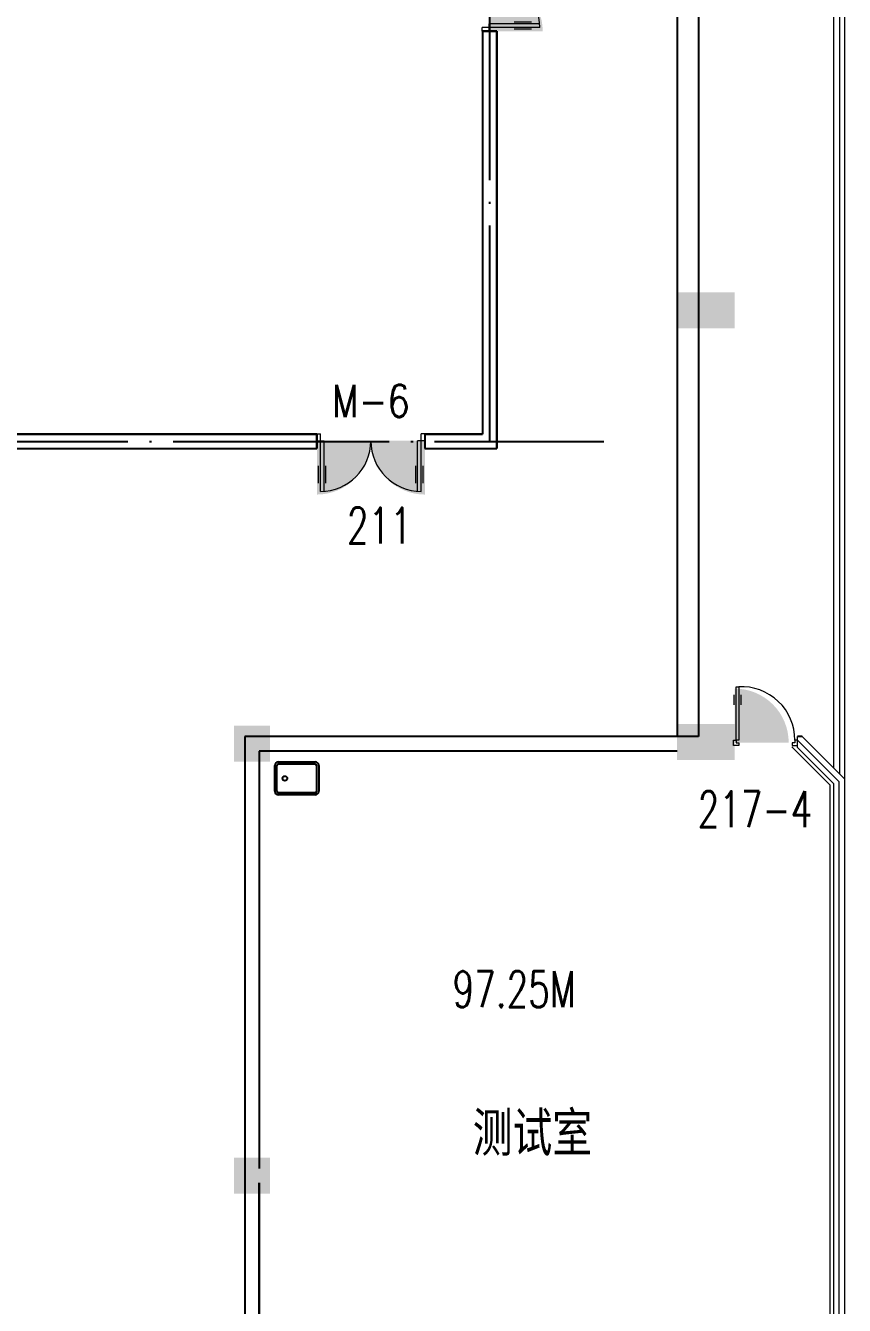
# Model space of a CAD drawing. Extents: x -220435 to 246757, y -381552 to -223577.
# Drawn here: x -27240 to -15874, y -312890 to -295113 of the extents above; entities that cross this region are included whole.
import ezdxf
from ezdxf.enums import TextEntityAlignment as Align

# ---------------------------------------------------------------- set-up
doc = ezdxf.new("R2010")
doc.units = 0
doc.header["$LTSCALE"] = 1500
doc.header["$MEASUREMENT"] = 0
doc.linetypes.add('DOTE', pattern=[2.42, 2, -0.2, 0.02, -0.2])
doc.layers.get('0').update_dxf_attribs({"linetype": 'CONTINUOUS'})
for name, color, linetype in [('COLUMN', 7, 'CONTINUOUS'), ('DOTE', 7, 'DOTE'), ('JELIBTLTC', 7, 'CONTINUOUS'), ('LVTRY', 7, 'CONTINUOUS'), ('PUB_WALL', 7, 'CONTINUOUS'), ('WALL', 7, 'CONTINUOUS'), ('WINDOW_TEXT', 7, 'CONTINUOUS'), ('模压门', 90, 'CONTINUOUS'), ('防盗门', 180, 'CONTINUOUS')]:
    doc.layers.add(name, color=color, linetype=linetype)
doc.layers.add('WINDOW', color=7, linetype='CONTINUOUS', lineweight=0)
doc.layers.add('我的', color=7, linetype='CONTINUOUS', lineweight=0)
doc.styles.add('_SIMPLEX', font='SIMPLEX.shx', dxfattribs={"width": 0.8})
doc.styles.add('DIM_FONT', font='TXT.shx', dxfattribs={"width": 0.7})
doc.styles.add('JELIBTLZX1', font='arial.ttf', dxfattribs={"width": 0.65})

# ---------------------------------------------------------------- blocks, each defined once
blk = doc.blocks.new('_LV11')
for p, q in [((-255, 0), (255, 0)), ((-305, -410), (-305, -50)), ((-275, -410), (-275, -50)), ((-255, -30), (255, -30)), ((275, -50), (275, -410)), ((305, -50), (305, -410)), ((255, -430), (-255, -430)), ((255, -460), (-255, -460))]:
    blk.add_line(p, q)
blk.add_circle((165, -230), 32.5)
for centre, radius, start, end in [((-255, -50), 50, 90, 180), ((255, -50), 50, 0, 90), ((-255, -50), 20, 90, 180), ((255, -50), 20, 0, 90), ((-255, -410), 50, 180, 270), ((-255, -410), 20, 180, 270), ((255, -410), 50, 270, 0), ((255, -410), 20, 270, 0)]:
    blk.add_arc(centre, radius, start, end)
blk = doc.blocks.new('_FZH')
blk.add_solid([(-0.5, -0.5), (0.5, -0.5), (-0.5, 0.5), (0.5, 0.5)])
blk = doc.blocks.new('M_A20TUI')
for p, q in [((-0.483, 0.396), (-0.483, 0.235)), ((-0.467, 0.471), (-0.467, -0.062)), ((-0.433, 0.47), (-0.433, 0.004)), ((-0.417, 0.396), (-0.417, 0.235)), ((0.417, 0.396), (0.417, 0.235)), ((0.433, 0.47), (0.433, 0.004)), ((0.467, 0.471), (0.467, -0.062)), ((0.483, 0.396), (0.483, 0.235)), ((-0.5, 0.004), (-0.433, 0.004)), ((-0.5, 0.004), (-0.5, -0.062)), ((0.5, 0.004), (0.433, 0.004)), ((0.5, 0.004), (0.5, -0.062)), ((-0.5, -0.062), (-0.467, -0.062)), ((0.5, -0.062), (0.467, -0.062))]:
    blk.add_line(p, q)
for centre, start, end in [((-0.467, 0.004), 0, 90), ((0.467, 0.004), 90, 180)]:
    blk.add_arc(centre, 0.467, start, end)
blk = doc.blocks.new('M_A23MCU')
for p, q in [((-0.454, 0.081), (-0.454, 0.905)), ((-0.454, 0.905), (-0.413, 0.905)), ((-0.413, 0.905), (-0.413, 0.081)), ((-0.489, 0.782), (-0.489, 0.624)), ((-0.378, 0.782), (-0.378, 0.624)), ((-0.495, -0.002), (-0.495, 0.081)), ((-0.495, 0.081), (-0.454, 0.081)), ((-0.413, 0.081), (-0.454, 0.081)), ((-0.454, 0.081), (-0.454, 0.039)), ((-0.454, 0.039), (-0.413, 0.039)), ((-0.413, 0.039), (-0.413, -0.002)), ((0.412, 0.039), (0.412, -0.002)), ((0.453, 0.039), (0.412, 0.039)), ((0.453, 0.081), (0.453, 0.039)), ((0.494, 0.081), (0.453, 0.081)), ((0.494, -0.002), (0.494, 0.081)), ((-0.413, -0.002), (-0.495, -0.002)), ((-0.495, -0.002), (-0.495, -0.002)), ((0.412, -0.002), (0.494, -0.002)), ((0.494, -0.002), (0.494, -0.002))]:
    blk.add_line(p, q)
blk.add_arc((-0.372, 0.082), 0.825, 359.9283, 92.866)

msp = doc.modelspace()

# ---------------------------------------------------------------- hatches: boundary and pattern name
at = {"layer": '模压门'}
msp.add_hatch(color=256, dxfattribs=at).paths.add_polyline_path([(-17396.8, -304322.3, -0.4142136), (-16646.8, -305072.3), (-17396.8, -305072.3)])
at = {"layer": '防盗门'}
for points in [[(-20061.5, -295190.8, 0.4142136), (-20811.5, -294440.8), (-20811.5, -295190.8)], [(-23197.2, -301627, 0.4142136), (-22447.2, -300877), (-23197.2, -300877)], [(-21697.2, -301627, -0.4142136), (-22447.2, -300877), (-21697.2, -300877)]]:
    msp.add_hatch(color=256, dxfattribs=at).paths.add_polyline_path(points)

# ---------------------------------------------------------------- linework, layer by layer
at = {"layer": 'DOTE'}
for p, q in [((-20797.1, -300889.3), (-20797.1, -268089.3)), ((-39712.1, -300889.3), (-19212.3, -300889.3))]:
    msp.add_line(p, q, dxfattribs=at)
at = {"layer": 'PUB_WALL'}
for p, q in [((-17897.1, -283189.3), (-17897.1, -304989.3)), ((-17897.1, -283189.3), (-17897.1, -304989.3)), ((-18197.1, -293089.3), (-18197.1, -304989.3)), ((-18197.1, -293089.3), (-18197.1, -304989.3)), ((-20897.1, -295189.3), (-20897.1, -300789.3)), ((-20897.1, -295189.3), (-20697.1, -295189.3)), ((-20697.1, -295189.3), (-20897.1, -295189.3)), ((-20897.1, -295189.3), (-20897.1, -300789.3)), ((-20697.1, -295189.3), (-20697.1, -300989.3)), ((-20697.1, -300989.3), (-20697.1, -295189.3)), ((-36047.1, -300789.3), (-23197.4, -300789.3)), ((-23197.4, -300789.3), (-36047.1, -300789.3)), ((-23197.4, -300789.3), (-23197.4, -300989.3)), ((-23197.4, -300989.3), (-23197.4, -300789.3)), ((-21697.4, -300789.3), (-20897.1, -300789.3)), ((-21697.4, -300789.3), (-21697.4, -300989.3)), ((-20897.1, -300789.3), (-21697.4, -300789.3)), ((-21697.4, -300789.3), (-21697.4, -300989.3)), ((-36047.1, -300989.3), (-23197.4, -300989.3)), ((-36047.1, -300989.3), (-23197.4, -300989.3)), ((-21697.4, -300989.3), (-20697.1, -300989.3)), ((-21697.4, -300989.3), (-20697.1, -300989.3)), ((-17897.1, -304989.3), (-24197.1, -304989.3)), ((-24197.1, -304989.3), (-24197.1, -329339.3)), ((-17897.1, -304989.3), (-24197.1, -304989.3)), ((-24197.1, -304989.3), (-24197.1, -329339.3)), ((-16461.4, -304989.3), (-16523.5, -304989.3)), ((-16461.4, -304989.3), (-16523.5, -304989.3)), ((-18197.1, -305189.3), (-23997.1, -305189.3)), ((-23997.1, -305189.3), (-23997.1, -310989.3)), ((-18197.1, -305189.3), (-23997.1, -305189.3)), ((-23997.1, -305189.3), (-23997.1, -310989.3)), ((-23997.1, -311189.3), (-23997.1, -316989.3)), ((-23997.1, -316989.3), (-23997.1, -311189.3))]:
    msp.add_line(p, q, dxfattribs=at)
at = {"layer": 'WALL'}
for p, q in [((-17897.1, -283189.3), (-17897.1, -304989.3)), ((-18197.1, -293089.3), (-18197.1, -304989.3)), ((-20897.1, -295189.3), (-20897.1, -300789.3)), ((-20897.1, -295189.3), (-20697.1, -295189.3)), ((-20697.1, -295189.3), (-20697.1, -300989.3)), ((-36047.1, -300789.3), (-23197.4, -300789.3)), ((-23197.4, -300789.3), (-23197.4, -300989.3)), ((-21697.4, -300789.3), (-20897.1, -300789.3)), ((-21697.4, -300789.3), (-21697.4, -300989.3)), ((-36047.1, -300989.3), (-23197.4, -300989.3)), ((-21697.4, -300989.3), (-20697.1, -300989.3)), ((-17897.1, -304989.3), (-24197.1, -304989.3)), ((-24197.1, -304989.3), (-24197.1, -329339.3)), ((-16461.4, -304989.3), (-16523.5, -304989.3)), ((-18197.1, -305189.3), (-23997.1, -305189.3)), ((-23997.1, -305189.3), (-23997.1, -310989.3)), ((-23997.1, -311189.3), (-23997.1, -316989.3))]:
    msp.add_line(p, q, dxfattribs=at)
at = {"layer": 'WINDOW'}
for p, q in [((-16023.5, -271039.3), (-16023.5, -305427.2)), ((-15943.5, -271089.3), (-15943.5, -305507.2)), ((-15873.5, -271139.3), (-15873.5, -327039.3)), ((-16523.5, -305139.3), (-16523.5, -304989.3)), ((-16523.5, -305039.9), (-15951.7, -305611.7)), ((-16461.4, -304989.3), (-15873.5, -305577.2)), ((-16602.8, -305130.7), (-16073.5, -305660)), ((-16523.5, -305139.3), (-16023.5, -305639.3)), ((-16073.5, -305660), (-16073.5, -316518.6)), ((-16023.5, -305639.3), (-16023.5, -316539.3)), ((-15951.7, -305611.7), (-15951.7, -316566.9))]:
    msp.add_line(p, q, dxfattribs=at)

# ---------------------------------------------------------------- block references
at = {"layer": 'COLUMN', "xscale": 500, "yscale": 800, "zscale": 500, "rotation": 90}
for p in [(-17797.1, -299066.3), (-17797.1, -305066.3)]:
    msp.add_blockref('_FZH', p, dxfattribs=at)
at = {"layer": 'COLUMN', "xscale": 500, "yscale": 500, "zscale": 500}
for p in [(-24097.1, -305089.3), (-24097.1, -311089.3)]:
    msp.add_blockref('_FZH', p, dxfattribs=at)
at = {"layer": 'LVTRY', "rotation": 180}
msp.add_blockref('_LV11', (-23476.3, -305799.2), dxfattribs=at)
at = {"layer": 'WINDOW'}
ref = msp.add_blockref('M_A20TUI', (-20809.7, -294439.3), dxfattribs=dict(at, xscale=-1500, yscale=-1500, zscale=1500, rotation=90))
ref.add_attrib('A', 'M-6', dxfattribs={"layer": 'WINDOW_TEXT', "height": 450, "rotation": 90, "style": '_SIMPLEX', "width": 0.8, "flags": 8}).set_placement((-21359.7, -294439.3), align=Align.MIDDLE)
ref = msp.add_blockref('M_A20TUI', (-22447.4, -300876.7), dxfattribs=dict(at, xscale=-1500, yscale=-1500, zscale=1500))
ref.add_attrib('A', 'M-6', dxfattribs={"layer": 'WINDOW_TEXT', "height": 450, "style": '_SIMPLEX', "width": 0.8, "flags": 8}).set_placement((-22447.4, -300326.7), align=Align.MIDDLE)
at = {"layer": 'WINDOW', "xscale": -900, "yscale": -900, "zscale": 900, "rotation": 180}
msp.add_blockref('M_A23MCU', (-16968.8, -305111.1), dxfattribs=at)

# ---------------------------------------------------------------- texts
at = {"layer": 'JELIBTLTC', "style": 'JELIBTLZX1', "width": 0.75}
msp.add_text('测试室', height=540, dxfattribs=at).set_placement((-21032.9, -310754.7))
at = {"layer": '我的', "linetype": 'ByBlock', "lineweight": 20, "char_height": 500, "attachment_point": 1, "style": 'DIM_FONT'}
for s, insert, width in [('{\\C1;211}', (-22779.1, -301807.7), 1460.707), ('{\\C1;217-4}', (-17909.8, -305749.1), 1726.355), ('{\\C3;97.25M}', (-21312.6, -308247.6), 2589.538)]:
    msp.add_mtext(s, dxfattribs=dict(at, insert=insert, width=width))

doc.saveas('drawing.dxf')
